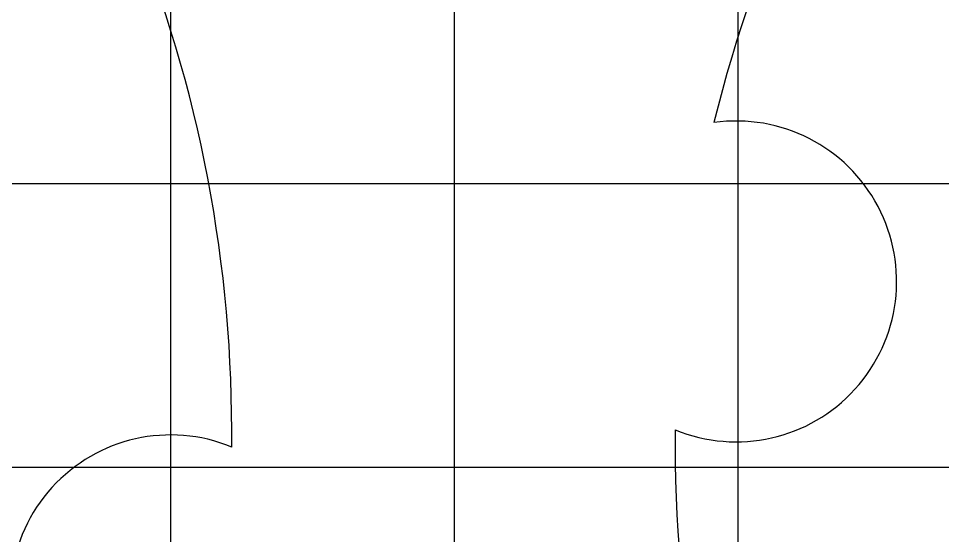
# Model space of a CAD drawing. Extents: x 941299 to 942979, y 2579300 to 2579597.
# Drawn here: x 942295.549 to 942299.168, y 2579406.563 to 2579408.588 of the extents above; entities that cross this region are included whole.
import ezdxf

# ---------------------------------------------------------------- set-up
doc = ezdxf.new("R2010")
doc.units = 0
doc.layers.add('fz', color=7, linetype='CONTINUOUS')
doc.layers.add('绿化工程', color=3, linetype='CONTINUOUS')

# ---------------------------------------------------------------- blocks, each defined once
blk = doc.blocks.new('dys')
at = {"layer": '绿化工程'}
for centre, radius, start, end in [((0, 0), 5.3048, 143.3736, 166.2438), ((0, 0), 5.3048, 359.3736, 22.2438), ((-5.0655, 0.6391), 0.6284, 247.6449, 97.9731), ((0, 0), 5.3048, 179.3736, 202.2438), ((5.0655, -0.6391), 0.6284, 67.6449, 277.9731)]:
    blk.add_arc(centre, radius, start, end, dxfattribs=at)

msp = doc.modelspace()

# ---------------------------------------------------------------- hatches: boundary and pattern name
at = {"layer": '绿化工程'}
h = msp.add_hatch(dxfattribs=at)
h.set_pattern_fill('ANSI37', color=9, scale=0.35, angle=45, style=0)
h.set_pattern_definition([(90, (426.2033, 0), (-1.11125, 1e-16), []), (180, (426.2033, 0), (-1e-16, -1.11125), [])])
h.paths.add_polyline_path([(942272.9167, 2579409.38137), (942272.9167, 2579404.38137), (942335.4167, 2579404.38137), (942335.4167, 2579409.38137)])

# ---------------------------------------------------------------- block references
at = {"layer": 'fz'}
for p in [(942291.07955, 2579406.96745), (942303.4253, 2579406.91904)]:
    msp.add_blockref('dys', p, dxfattribs=at)

doc.saveas('drawing.dxf')
